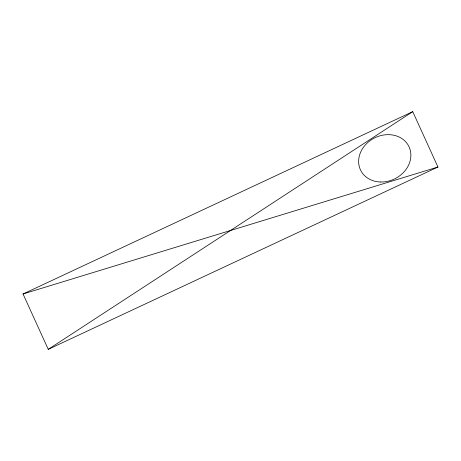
<?xml version="1.0" encoding="UTF-8"?>
<svg xmlns="http://www.w3.org/2000/svg" width="461" height="461" viewBox="0 0 461 461"><rect width="100%" height="100%" fill="white"/><g stroke="black" fill="none" stroke-linecap="round" stroke-linejoin="round"><path stroke-width="0.69" d="M48.255 349.346L412.745 111.654L437.95 167.02L48.255 349.346L23.05 293.98L412.745 111.654M23.05 293.98L437.95 167.02M380.763 182.009A26.894 22.808 -26.6 0 0 409.109 146.932A26.894 22.808 -26.6 0 0 364.392 146.045A26.894 22.808 -26.6 0 0 380.763 182.009"/></g></svg>
